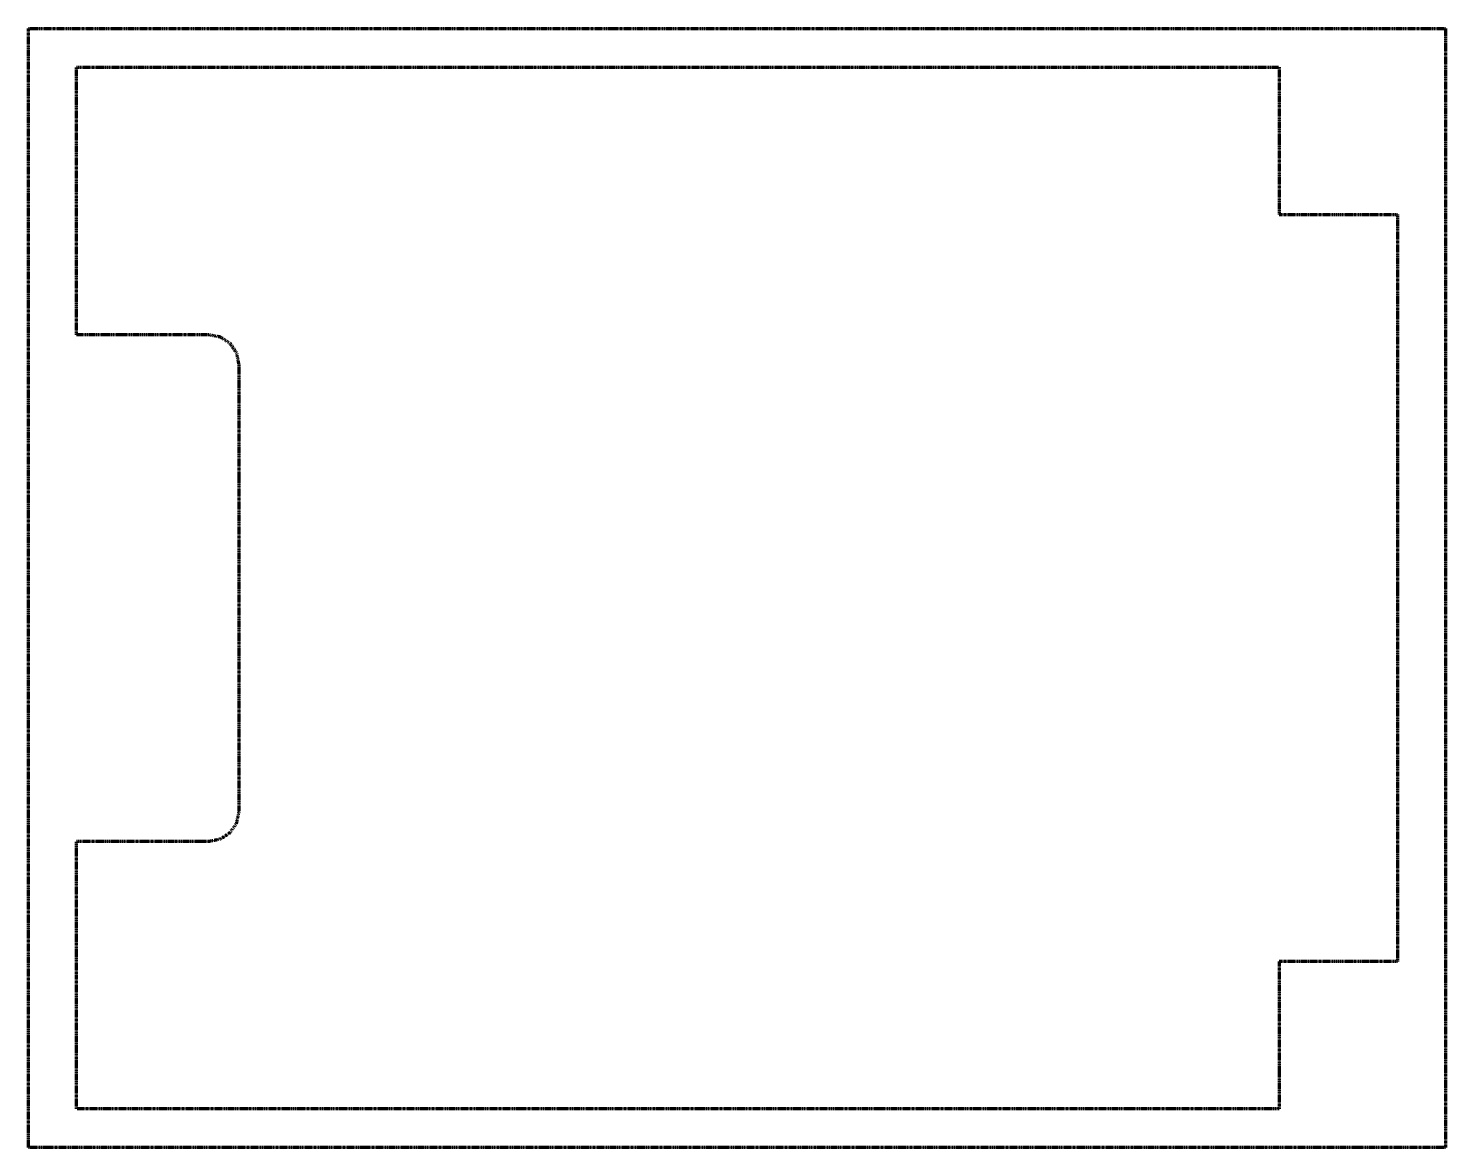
# Model space of a CAD drawing. Header units: millimetres. Extents: x -188 to 398, y -83 to 380.
import ezdxf

# ---------------------------------------------------------------- set-up
doc = ezdxf.new("R2010")
doc.units = ezdxf.units.MM
doc.header["$MEASUREMENT"] = 0
doc.linetypes.add('AI-Linetype-0', pattern=[0.5, 0.25, -0.05, 0.05, -0.05, 0.05, -0.05])
doc.linetypes.add('AI-Linetype-1', pattern=[0.5, 0.25, -0.05, 0.05, -0.05, 0.05, -0.05])
doc.layers.get('0').update_dxf_attribs({"lineweight": 0})
doc.layers.add('Safety', color=7, linetype='Continuous', lineweight=0)

msp = doc.modelspace()

# ---------------------------------------------------------------- linework, layer by layer
at = {"color": 1, "linetype": 'AI-Linetype-0', "lineweight": 106, "true_color": 0xff0000}
msp.add_lwpolyline([(-101.11, 240.84), (-102.1, 245.73), (-104.79, 249.73), (-108.78, 252.42), (-113.68, 253.41), (-127.38, 253.41), (-141.09, 253.41), (-154.8, 253.41), (-168.51, 253.41), (-168.51, 281.14), (-168.51, 308.87), (-168.51, 336.6), (-168.51, 364.33), (-44, 364.33), (80.5, 364.33), (205, 364.33), (329.51, 364.33), (329.51, 349.06), (329.51, 333.78), (329.51, 318.5), (329.51, 303.22), (341.76, 303.22), (354.01, 303.22), (366.26, 303.22), (378.51, 303.22), (378.51, 225.86), (378.51, 148.5), (378.51, 71.14), (378.51, -6.22), (366.26, -6.22), (354.01, -6.22), (341.76, -6.22), (329.51, -6.22), (329.51, -21.5), (329.51, -36.78), (329.51, -52.06), (329.51, -67.33), (205, -67.33), (80.5, -67.33), (-44, -67.33), (-168.51, -67.33), (-168.51, -39.6), (-168.51, -11.87), (-168.51, 15.86), (-168.51, 43.59), (-154.8, 43.59), (-141.09, 43.59), (-127.38, 43.59), (-113.68, 43.59), (-108.78, 44.58), (-104.79, 47.27), (-102.1, 51.27), (-101.11, 56.16), (-101.11, 102.33), (-101.11, 148.5), (-101.11, 194.67)], close=True, dxfattribs=at)
at = {"layer": 'Safety', "color": 1, "linetype": 'AI-Linetype-1', "lineweight": 106, "true_color": 0xff0000}
msp.add_lwpolyline([(398.41, -83.36), (-188.41, -83.36), (-188.41, 380.36), (398.41, 380.36)], close=True, dxfattribs=at)

doc.saveas('drawing.dxf')
